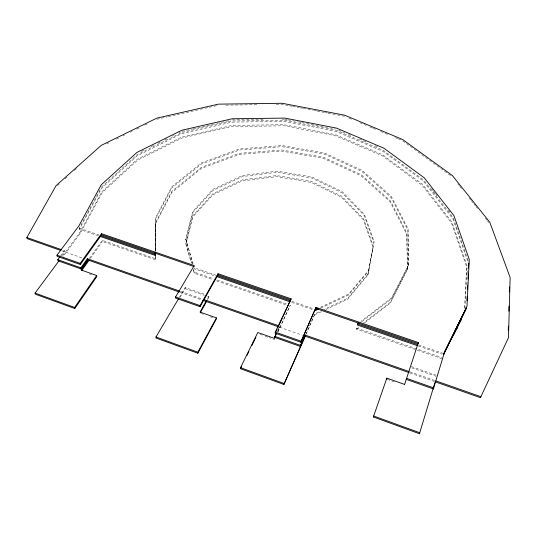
<?xml version="1.0" encoding="UTF-8"?>
<svg xmlns="http://www.w3.org/2000/svg" width="537" height="537" viewBox="0 0 537 537"><rect width="100%" height="100%" fill="white"/><g stroke="black" fill="none" stroke-linecap="round" stroke-linejoin="round"><path stroke-width="0.4" stroke-dasharray="2.69 2.01" d="M207.524 299.78L209.094 296.974L209.115 295.9L207.141 299.418M467.029 285.241L467.19 281.898M467.606 273.541L467.855 268.527M464.579 307.788L466.666 266.896L451.536 223.07L422.236 185.359L382.317 155.817L335.209 135.72L284.08 125.806L231.971 126.51L181.983 138.043L137.459 160.294L102.131 192.676L80.026 233.736L63.131 256.572M464.874 308.426L467.036 265.842L451.872 222.009L422.518 184.285L382.545 154.743L335.377 134.633L284.18 124.712L232.011 125.41L181.962 136.935L137.385 159.18L102.003 191.561L79.865 232.628L62.936 255.471M274.595 338.438L274.481 339.478L269.144 337.592M277.468 331.564L279.656 326.14M306.291 333.94L314.95 313.749L320.173 311.279M325.959 309.513L347.573 299.297L367.825 275.119L372.947 247.027L363.334 219.774L341.498 197.287L311.151 182.358L276.575 176.68L242.294 180.942L212.894 194.83L192.81 216.908L185.842 244.402L191.226 262.788M367.825 275.119L373.188 245.959L363.556 218.7L341.686 196.206L311.299 181.271L276.676 175.586L242.348 179.841L212.914 193.729L192.803 215.807L185.842 244.402M320.717 308.11L348.439 295.061L368.778 270.856L374.148 241.657L364.435 214.37L342.438 191.85L311.883 176.895L277.079 171.189L242.583 175.431L212.994 189.306L192.776 211.383L185.755 238.905L192.837 264.036M368.778 270.856L369.02 269.789L348.661 293.994L320.146 307.399M442.085 358.763L356.434 329.181L356.669 328.141L358.629 326.637M185.775 240.012L192.783 212.498L212.974 190.413L242.523 176.539L276.978 172.29L311.735 177.989L342.244 192.944L364.214 215.458L373.906 242.737M364.912 322.65L390.359 303.056L407.382 269.648L406.992 233.313L390.433 200.858L361.327 174.74L323.67 157.301L281.623 149.944L239.415 153.32L201.382 167.369L171.947 191.192L155.441 222.788L155.455 251.195M361.965 321.488L391.473 298.847L408.556 265.399L408.12 229.017L391.433 196.535L362.16 170.39L324.301 152.931L282.039 145.547L239.623 148.897L201.395 162.926L171.806 186.742L155.206 218.351L155.22 250.967M305.768 334.43L314.608 314.514M278.038 331.94L290.289 305.238L277.804 331.644M277.931 329.785L278.965 327.597M408.845 264.332L391.748 297.787L360.891 321.441M407.677 268.587L390.634 302.009L363.851 322.616M98.352 235.817L79.375 229.279L101.621 188.198L137.15 155.831L181.902 133.599L232.132 122.1L284.496 121.422L335.88 131.364L383.23 151.488L423.378 181.05L452.879 218.801L467.875 261.888M79.375 229.279L79.207 228.158L101.097 187.809M180.11 297.209L185.178 288.611L185.158 287.537L204.476 294.283M179.237 297.572L185.158 287.537M89.33 258.565L102.265 240.354L155.462 258.713L155.515 259.801L102.399 241.462L102.265 240.354M90.444 258.317L102.399 241.462M60.641 255.827L64.453 250.698L62.104 249.873M61.789 255.652L64.641 251.806L64.453 250.698M368.06 274.058L347.795 298.243L323.905 309.52M101.493 187.071L137.076 154.703L181.882 132.478L232.179 120.986L284.597 120.322L336.048 130.269L383.465 150.4L423.659 179.969L453.215 217.727L468.251 260.828M57.533 185.634L59.412 183.963M65.037 178.935L66.917 177.257M74.421 170.551L76.925 168.316M356.434 329.181L359.696 326.671M141.479 151.353L143.728 150.246M151.206 146.541L154.193 145.057M157.932 143.211L160.925 141.728M164.664 139.875L166.906 138.768M172.142 136.17L173.639 135.431M178.868 132.84L180.365 132.102M106.568 143.95L108.823 142.842M116.328 139.157L119.328 137.687M123.08 135.841L124.584 135.102M130.585 132.156L132.089 131.417M136.586 129.209L140.338 127.363M144.842 125.155L147.098 124.047M314.776 314.796L321.488 311.628M156.851 119.261L167.376 116.865M168.182 116.677L176.277 114.837M177.082 114.65L199.744 109.494M200.556 109.306L208.651 107.467M209.457 107.286L217.552 105.44M181.862 131.357L192.421 128.954M193.233 128.766L215.975 123.577M216.787 123.396L230.595 120.248M225.902 105.151L257.733 104.708M276.166 104.453L282.026 104.373L288.597 105.628M232.219 119.879L263.875 119.476M282.207 119.248L283.872 119.227M289.423 105.782L291.886 106.252M292.705 106.407L299.277 107.662M300.102 107.823L302.566 108.293M303.385 108.447L313.246 110.327M314.071 110.481L316.535 110.951M317.354 111.112L323.925 112.367M324.751 112.522L327.214 112.992M328.033 113.146L344.465 116.281M284.704 119.214L287.161 119.691M287.973 119.845L297.787 121.745M298.606 121.899L301.056 122.376M301.875 122.537L328.852 127.752M329.671 127.907L335.397 129.014M79.207 228.158L99.003 234.971M216.317 275.34L194.246 267.741L194.253 268.836L215.639 276.206M291.994 301.378L314.064 308.97M418.591 344.942L443.146 353.386M291.698 302.391L313.091 309.762M418.263 345.976L441.985 354.145M193.327 268.903L194.266 272.105L213.155 278.622M217.089 279.978L288.711 304.694M356.669 328.141L441.669 357.474M193.333 269.983L194.273 273.185L213.29 279.75M216.458 280.844L288.564 305.748M411.376 366.556L436.306 375.262M185.178 288.611L204.469 295.357M207.55 296.431L209.094 296.974M411.825 367.838L435.937 376.269M180.727 291.457L202.885 299.223M409.865 371.785L435.118 380.639M61.513 250.712L82.765 258.163M179.955 292.262L202.087 300.022M279.535 327.194L302.391 335.209M410.006 372.967L434.54 381.572M89.082 273.857L91.397 274.675M200.825 313.407L203.932 314.507M210.155 316.709L213.263 317.81M260.009 334.356L262.291 335.169M265.338 336.243L268.386 337.323M387.318 379.417L395.031 382.149M349.097 118.227L351.413 119.201M359.897 122.758L366.073 125.349M369.933 126.974L372.248 127.94M373.02 128.269L376.88 129.887M380.74 131.505L387.68 134.418M395.4 137.66L397.716 138.633M398.488 138.955L402.347 140.573L451.382 176.143M338.511 130.149L344.64 132.746M348.466 134.371L350.762 135.344M359.186 138.915L367.61 142.486M375.269 145.735L377.565 146.708M457.766 183.768L459.316 185.715M459.84 186.359L461.914 188.957M469.184 198.039L470.741 199.986M471.258 200.63L473.332 203.228M473.849 203.872L475.406 205.819M475.93 206.47L477.487 208.416M485.273 218.143L486.824 220.089M487.348 220.741L488.905 222.687M431.607 188.648L433.137 190.601M433.648 191.253L435.178 193.206M435.688 193.857L437.219 195.81M448.449 210.135L449.979 212.088M185.755 238.905L193.065 263.741M185.822 243.308L191.689 263.305M79.865 232.628L80.026 233.736M408.556 265.399L407.838 230.091L391.184 197.616L361.951 171.484L324.14 154.025L281.938 146.655L239.576 150.004L201.395 164.04L171.847 187.863L155.267 219.465L155.274 251.235M407.382 269.648L406.717 234.374L390.184 201.932L361.126 175.821L323.516 158.388L281.522 151.038L239.361 154.414L201.375 168.47L171.981 192.3L155.495 223.889L155.515 251.45M194.266 272.105L194.273 273.185M155.515 256.464L155.515 259.801M155.455 256.203L155.462 258.713"/><path stroke-width="0.81" d="M178.391 299.002L155.978 336.988L156.045 338.042L197.838 353.225L197.838 352.185L216.404 317.85L200.053 312.071L206.356 300.821M465.908 307.808L465.821 309.48L443.562 354.688L444.69 351.594L466.989 306.332L469.271 259.478L453.893 215.565L424.237 177.794L383.921 148.212L336.384 128.075L284.811 118.106L232.259 118.758L181.842 130.236L136.915 152.448L101.238 184.815L78.872 225.909L56.969 255.209L57.17 256.33L80.342 264.499L80.167 263.378L101.459 233.669L194.233 265.547L175.559 296.981L175.592 298.069L200.066 306.701L200.073 305.613L218.056 273.729L291.101 298.827L283.073 316.541M216.404 317.85L216.371 318.911L197.838 353.225M200.066 306.701L218.029 274.823L218.056 273.729M508.271 330.295L508.385 326.127M508.808 311.111L508.948 306.103M509.344 291.92L509.485 286.919M466.928 300.693L467.136 296.511M467.459 289.819L467.667 285.637M467.996 278.945L468.237 273.93M468.526 268.077L468.774 263.056M305.271 336.243L283.878 384.479L240.442 368.704L240.509 367.67L257.814 332.497L274.595 338.438L275.306 336.927M409.08 371.51L304.915 334.994L300.163 346.385L274.709 337.39L276.206 333.423M315.816 308.446L418.028 343.593L418.363 342.552L315.991 307.379L300.787 342.203L275.179 333.175L275.293 332.114L291.101 298.827M283.878 384.479L305.09 335.967M300.163 346.385L304.915 334.994M300.787 342.203L315.991 307.379M358.924 322.952L357.608 323.959L357.373 325.006L417.471 345.7M373.349 416.981L373.631 416L419.8 432.755L419.444 433.721L373.349 416.981L386.835 378.135L404.609 384.425M386.546 379.142L386.835 378.135M433.359 388.929L433.728 387.915L406.549 378.343L406.227 379.364L433.359 388.929L444.69 351.594M419.444 433.721L434.923 382.686M404.549 384.64L418.363 342.552M435.332 381.847L480.44 397.675L480.883 396.682L435.903 380.914M480.44 397.675L508.492 337.612L510.15 277.528L489.804 222.271L452.376 175.559L402.596 139.492L344.64 115.193L282.126 103.279L218.384 104.151L156.804 118.14L101.191 145.406L56.096 185.627L26.85 237.515L27.092 238.636L60.728 250.437M274.709 337.39L276.434 333.745M275.179 333.175L276.971 329.396M277.689 327.879L282.355 318.052M240.442 368.704L241.543 366.456M247.06 355.239L248.9 351.5M251.84 345.513L255.88 337.29M444.314 352.628L466.599 307.386M443.938 353.661L466.21 308.433M453.188 335.927L461.706 318.616M456.51 329.429L457.256 327.926M460.209 321.905L460.954 320.401M200.442 312.433L206.738 301.19M58.956 260.841L35.059 293.095L35.301 294.182L74.797 308.533L74.609 307.453L96.667 275.501L81.188 270.024L88.377 259.915M74.797 308.533L96.808 276.595L96.667 275.501M81.832 270.447L89.008 260.338M59.688 257.109L57.781 259.673L57.983 260.781L81.02 268.93L80.852 267.822L87.336 258.72L179.935 291.182M81.02 268.93L87.497 259.827L87.336 258.72M80.342 264.499L101.594 234.79L101.459 233.669M318.468 309.164L315.467 310.581L315.642 309.513L317.891 308.46M101.594 234.79L194.24 266.647M218.029 274.823L290.967 299.901M100.587 235.515L155.22 254.316L155.28 255.417L99.929 236.361M217.102 275.609L290.416 300.834M357.608 323.959L417.799 344.667M216.431 276.474L290.114 301.848M26.85 237.515L61.319 249.598M203.677 299.505L278.072 325.583M87.497 259.827L179.17 291.987M202.879 300.304L277.951 326.637M304.754 336.041L409.221 372.685M56.969 255.209L80.167 263.378M175.559 296.981L200.073 305.613M275.293 332.114L300.942 341.143M57.781 259.673L80.852 267.822M274.823 336.343L300.317 345.345M35.059 293.095L74.609 307.453M155.978 336.988L197.838 352.185M240.509 367.67L284.013 383.465M155.28 252.914L155.28 255.417M155.22 252.645L155.22 254.316"/></g></svg>
